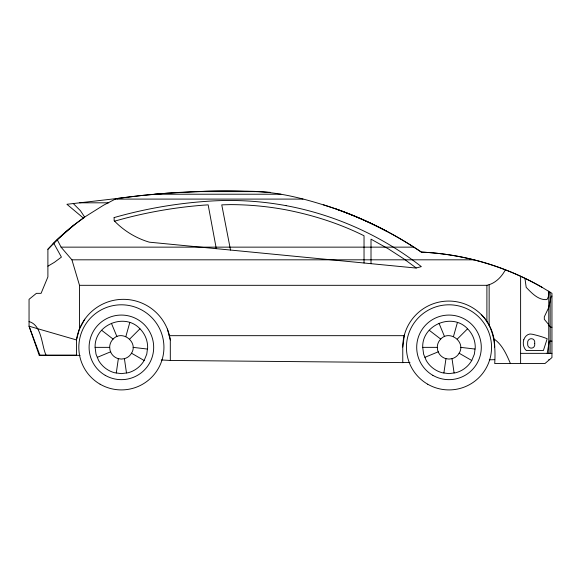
<?xml version="1.0" encoding="UTF-8"?>
<svg xmlns="http://www.w3.org/2000/svg" width="581" height="581" viewBox="0 0 581 581"><rect width="100%" height="100%" fill="white"/><g stroke="black" fill="none" stroke-linecap="round" stroke-linejoin="round"><path stroke-width="0.87" d="M95.11 347.358C94.224 324.902 124.712 312.273 139.963 328.781A26.276 26.276 0 0 1 147.654 347.358L146.761 354.163L144.139 360.496A26.276 26.276 0 0 1 128.183 372.741L121.385 373.634L114.58 372.741A26.276 26.276 0 0 1 98.625 360.496L96.003 354.163L95.11 347.358L109.678 347.358A11.707 11.707 0 0 1 113.106 339.086C122.003 329.347 138.619 342.1 131.517 353.212A11.707 11.707 0 0 1 124.414 358.666L121.385 359.065L118.35 358.666A11.707 11.707 0 0 1 111.247 353.212L110.078 350.387L109.678 347.358M161.286 359.951L170.306 360.452L402.764 362.617L402.764 347.039L404.332 335.135M422.714 347.358C421.828 324.902 452.316 312.273 467.574 328.781A26.276 26.276 0 0 1 475.265 347.358L474.372 354.163L471.75 360.496A26.276 26.276 0 0 1 455.794 372.741L448.99 373.634L442.192 372.741A26.276 26.276 0 0 1 426.236 360.496L423.614 354.163L422.714 347.358L437.29 347.358A11.707 11.707 0 0 1 440.718 339.086C449.614 329.347 466.231 342.1 459.128 353.212A11.707 11.707 0 0 1 452.025 358.666L448.99 359.065L445.961 358.666A11.707 11.707 0 0 1 438.858 353.212L437.682 350.387L437.29 347.358M116.28 372.966L118.35 358.666M443.891 372.966L445.961 358.666M117.609 198.971L117.689 198.433L66.924 204.287L83.715 218.354M547.179 353.35L549.314 341.127L551.95 341.127M125.823 336.639L129.766 322.637M453.434 336.639L457.378 322.637M84.782 319.209L79.386 329.078L76.467 339.943L76.467 355.26L80.076 355.456M505.376 269.86C501.461 277.152 495.201 283.499 486.9 285.315L79.503 285.315L71.913 259.816L61.136 247.252L57.25 239.713M39.21 355.26L76.467 355.26L39.21 355.26L29.05 326.195L29.05 299.324L36.4 293.347L41.077 293.347L47.896 276.926L47.896 249.278L57.875 239.103L73.99 225.058L85.436 216.568L103.549 205.224L116.178 198.629L141.728 195.492L167.364 193.19L205.921 191.294A46.698 2.622 0 0 1 244.528 191.287C276.011 190.655 306.732 199.101 336.312 209.102C366.328 219.778 394.971 234.259 421.363 252.103A266.192 266.192 0 0 1 542.073 287.341L551.95 293.311L551.95 357.562L544.942 363.546L494.714 363.546C495.775 346.305 494.322 327.328 481.25 314.532M129.657 339.086L139.963 328.781M457.269 339.086L467.574 328.781M47.896 266.178L54.396 262.329L61.419 257.1L53.728 243.199M97.317 357.33L110.659 351.803M424.922 357.33L438.27 351.803M114.602 221.15L123.005 218.834A411.929 374.687 0 0 1 203.648 205.151L208.158 204.861L216.292 248.668M402.764 362.617L409.975 362.384M489.304 359.835L494.714 359.661M196.051 191.621L254.776 191.621M154.691 194.221L280.928 194.221M115.249 199.094L302.984 199.094M79.706 202.813L108.741 202.813M61.063 247.143L413.752 247.143M71.913 259.816L473.726 259.816M551.95 296.128L551.667 296.128A64.927 3.776 90 0 0 550.265 300.769L548.762 307.451L544.31 316.834L544.31 319.296L548.762 324.699L549.219 325.992L550.832 327.234L551.95 327.234M29.05 321.605C41.992 325.011 41.629 346.007 46.037 355.129L46.095 355.129M169.165 335.673L404.26 335.673M520.612 353.35L551.95 353.35M548.762 359.661L549.495 359.661M460.697 347.358L475.04 349.058M133.085 347.358L147.436 349.058M286.15 205.659C335.237 214.803 381.978 235.879 421.327 266.621L415.981 268.044L149.332 242.175C135.99 238.225 123.724 230.744 114.13 220.671L114.13 217.555M493.618 338.708C502.129 344.257 506.523 354.454 510.438 363.546M542.073 287.341C505.383 266.229 463.645 254.05 421.363 252.103A373.06 373.06 0 0 0 323.363 204.781M459.128 353.212L471.75 360.496M131.517 353.212L144.139 360.496M73.279 203.553L80.41 210.692L84.521 216.895M416.228 267.979L403.918 258.915L388.413 248.886L371.012 239.161L371.012 263.68M429.257 330.291L440.718 339.086M101.646 330.291L113.106 339.086M439.025 323.29L444.552 336.639M111.414 323.29L116.941 336.639M548.333 291.125L548.914 292.998L548.74 295.075A11.889 3.98 -90 0 1 547.404 298.845L546.895 299.578C538.311 300.37 531.651 292.962 526.19 287.355L524.933 278.343M39.864 355.129L29.05 326.195L76.467 339.943A47.41 47.41 0 0 1 170.306 339.943L170.306 360.452M167.386 329.078L170.306 339.943M230.519 250.048L221.76 204.861L230.316 204.614A279.635 254.347 0 0 1 285.402 209.712C312.585 214.955 339.231 223.402 364.033 235.755L364.033 263.004M452.025 358.666L454.095 372.966M124.414 358.666L126.484 372.966M550.156 292.228L550.156 353.132M548.762 291.386L548.762 353.35M520.612 276.273L520.612 363.546M489.144 284.654L489.144 325.483M486.9 285.315L486.9 321.896M79.503 285.315L79.503 328.868M336.319 209.095A363.002 343.313 0 0 1 386.278 231.013M52.806 244.114A226.554 226.554 0 0 1 83.25 218.1M47.903 249.278A229.067 222.981 0 0 1 73.983 225.058M116.178 198.629A791.431 791.431 0 0 1 270.245 192.333M114.13 217.57A415.364 377.81 0 0 1 211.615 201.004A283.114 257.514 0 0 1 286.15 205.667M402.764 347.039A45.972 45.972 0 0 1 448.743 301.067A45.972 45.972 0 0 1 494.714 347.039M534.709 343.422C535.726 349.835 526.844 349.58 527.657 343.422C526.844 337.256 535.726 337.002 534.709 343.422M523.771 339.783C522.61 343.494 523.474 347.823 526.299 350.568L543.38 350.568L547.193 338.745A140.188 21.591 0 0 0 532.16 334.213C528.347 333.007 524.81 336.341 523.771 339.783M432.845 375.333A32.304 32.304 0 0 0 481.293 347.358A32.304 32.304 0 0 0 432.845 319.39A32.304 32.304 0 0 0 432.845 375.333M427.71 384.215A42.558 42.558 0 0 0 491.548 347.358A42.558 42.558 0 0 0 427.71 310.501A42.558 42.558 0 0 0 427.71 384.215M105.234 375.333A32.304 32.304 0 0 0 153.682 347.358A32.304 32.304 0 0 0 105.234 319.39A32.304 32.304 0 0 0 105.234 375.333M100.106 384.215A42.558 42.558 0 0 0 163.936 347.358A42.558 42.558 0 0 0 100.106 310.501A42.558 42.558 0 0 0 100.106 384.215"/></g></svg>
